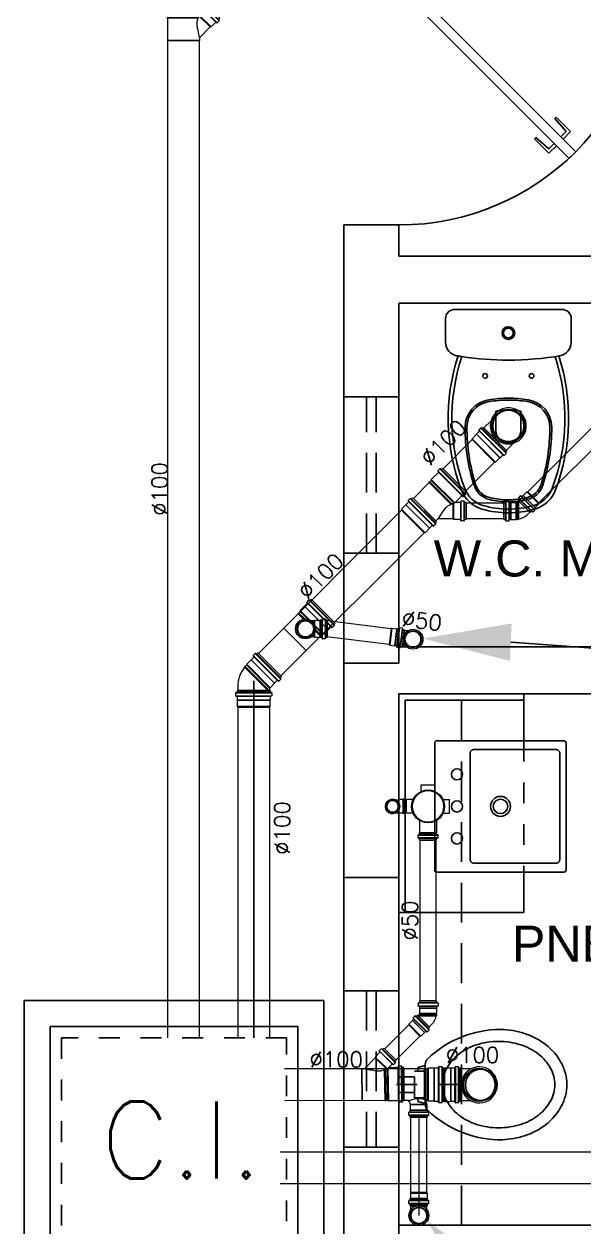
# Model space of a CAD drawing. Header units: millimetres. Extents: x 1573 to 2177, y 1587 to 1932.
# Drawn here: x 1894.14 to 1896.83, y 1903.77 to 1909.54 of the extents above; entities that cross this region are included whole.
import ezdxf
from ezdxf.enums import TextEntityAlignment as Align

# ---------------------------------------------------------------- set-up
doc = ezdxf.new("R2010")
doc.units = ezdxf.units.MM
doc.header["$LTSCALE"] = 0.03
doc.linetypes.add('HIDDEN', pattern=[9.525, 6.35, -3.175])
doc.linetypes.add('HIDDEN2', pattern=[0.1875, 0.125, -0.0625])
for name, color, linetype in [('-HIDRO', 8, 'Continuous'), ('A-PEN-C', 4, 'Continuous'), ('Esgoto', 2, 'Continuous'), ('HIDROGRAFIA', 4, 'Continuous'), ('SANITÁRIO', 2, 'Continuous'), ('Texto-Tubos', 7, 'Continuous'), ('Tinterno', 9, 'Continuous')]:
    doc.layers.add(name, color=color, linetype=linetype)
doc.layers.add('TigreCad', color=2, linetype='Continuous', lineweight=13)
doc.styles.add('ARIAL', font='arial.ttf')
doc.styles.add('R80', font='simplex.shx', dxfattribs={"height": 12})
doc.styles.add('TCTUBOS-TXT', font='txt.shx')

# ---------------------------------------------------------------- blocks, each defined once
blk = doc.blocks.new('j9n40d')
at = {"layer": 'TigreCad'}
for p, q in [((0, 20.6), (9.8, 20.6)), ((9.8, 20.6), (17.8, 20.6)), ((19, 21.8), (17.8, 20.6)), ((34, 21.8), (19, 21.8)), ((19, -21.8), (19, 21.8)), ((35, 22.8), (34, 21.8)), ((35, 22.8), (35, -22.8)), ((39, 22.8), (35, 22.8)), ((39, 22.8), (39, -22.8)), ((0, -20.6), (9.8, -20.6)), ((9.8, -20.6), (17.8, -20.6)), ((19, -21.8), (17.8, -20.6)), ((34, -21.8), (19, -21.8)), ((35, -22.8), (34, -21.8)), ((39, -22.8), (35, -22.8))]:
    blk.add_line(p, q, dxfattribs=at)
for radius, start, end in [(22.8, 64.6232, 295.3768), (20.6, 90, 270)]:
    blk.add_arc((0, 0), radius, start, end, dxfattribs=at)
at = {"layer": 'Tinterno'}
for p, q in [((17.8, 20.6), (17.8, -20.6)), ((34, 21.8), (34, -21.8))]:
    blk.add_line(p, q, dxfattribs=at)
blk.add_arc((0, 0), 21.8, 70.9009, 289.0991, dxfattribs=at)
blk = doc.blocks.new('j9n100s')
at = {"layer": 'TigreCad'}
for p, q in [((27.3, 50.8), (60, 50.8)), ((27.3, -50.8), (60, -50.8))]:
    blk.add_line(p, q, dxfattribs=at)
blk.add_circle((0, 0), 53.2, dxfattribs=at)
for start, end in [(61.785, 298.215), (298.215, 61.785)]:
    blk.add_arc((0, 0), 57.7, start, end, dxfattribs=at)
at = {"layer": 'Tinterno'}
blk.add_line((60, -50.8), (60, 50.8), dxfattribs=at)
blk.add_circle((0, 0), 51, dxfattribs=at)
blk = doc.blocks.new('11031030p')
at = {"layer": 'TigreCad'}
for p, q in [((0, -53.3), (0, 53.2)), ((0, 53.2), (4.4, 53.2)), ((6.2, 56.9), (5.4, 54)), ((7.2, 57.6), (16.6, 57.6)), ((7.2, -56.7), (7.2, 56.6)), ((16.6, -56.7), (16.6, 56.6)), ((17.6, 56.7), (17.8, 54.2)), ((18.8, 53.2), (30.9, 53.2)), ((30.9, 53.2), (31.2, 53)), ((50.9, 53), (31.2, 53)), ((50.9, 53), (53.1, 50.8)), ((53.1, -50.8), (53.1, 50.8)), ((0, -53.3), (4.4, -53.3)), ((6.2, -56.9), (5.4, -54)), ((7.2, -57.7), (16.6, -57.7)), ((17.6, -56.7), (17.8, -54.2)), ((18.8, -53.3), (30.9, -53.3)), ((30.9, -53.3), (31.2, -53)), ((31.2, -53), (50.9, -53)), ((50.9, -53), (53.1, -50.8))]:
    blk.add_line(p, q, dxfattribs=at)
for centre, start, end in [((4.4, 54.2), 270, 345), ((7.2, 56.6), 90, 165), ((16.6, 56.6), 5, 90), ((18.8, 54.2), 185, 270), ((4.4, -54.2), 15, 90), ((7.2, -56.7), 195, 270), ((16.6, -56.7), 270, 355), ((18.8, -54.2), 90, 175)]:
    blk.add_arc(centre, 1, start, end, dxfattribs=at)
at = {"layer": 'Tinterno'}
for p, q in [((5.2, -53.3), (5.2, 53.2)), ((17.9, -53.3), (17.9, 53.2)), ((30.9, 53.2), (30.9, -53.3)), ((31.2, 53), (31.2, -53)), ((50.9, 53), (50.9, -53))]:
    blk.add_line(p, q, dxfattribs=at)
blk = doc.blocks.new('inp_cx')
for p, q in [((40, 40), (-40, 40)), ((-40, 40), (-40, -40)), ((40, -40), (40, 40)), ((-40, -40), (40, -40))]:
    blk.add_line(p, q)
at = {"color": 1, "linetype": 'Continuous', "ltscale": 0.5}
for p, q in [((33, 33), (-33, 33)), ((-33, 33), (-33, -33)), ((33, -33), (33, 33)), ((-33, -33), (33, -33))]:
    blk.add_line(p, q, dxfattribs=at)
at = {"color": 1, "linetype": 'HIDDEN', "ltscale": 0.5}
for p, q in [((30, 30), (-30, 30)), ((-30, 30), (-30, -30)), ((30, -30), (30, 30)), ((-30, -30), (30, -30))]:
    blk.add_line(p, q, dxfattribs=at)
at = {"style": 'R80'}
blk.add_text('C.I.', height=20.592, dxfattribs=at).set_placement((-19.56, -7.5))
blk = doc.blocks.new('j4n50p')
at = {"layer": 'TigreCad'}
for p, q in [((-23.7, 12.2), (-32.5, 3.4)), ((3.3, 25.3), (3.4, 26.8)), ((6.3, 26.8), (3.4, 26.8)), ((3.4, 26.8), (3.4, -29.6)), ((6.5, 25.3), (6.3, 26.8)), ((6.3, 26.8), (6.3, -26.7)), ((9.1, 25.3), (6.5, 25.3)), ((10.9, 27.1), (9.1, 25.3)), ((27.7, 27.1), (10.9, 27.1)), ((10.9, 27.1), (10.9, -27.2)), ((27.9, 27.3), (27.7, 27.1)), ((32.5, 27.3), (27.9, 27.3)), ((33.8, 30.9), (33.5, 28.3)), ((34, 30.8), (34, -30.8)), ((43.5, 31.8), (34.8, 31.8)), ((43.5, 30.8), (43.5, -30.8)), ((44.5, 31.1), (45.3, 28.1)), ((50.6, 27.3), (46.2, 27.3)), ((50.6, 27.3), (50.6, -27.4)), ((3.4, -29.6), (3.3, -32.4)), ((6.3, -26.7), (3.4, -29.6)), ((9.1, -26.8), (3.4, -32.5)), ((6.3, -26.7), (6.5, -29.4)), ((10.9, -27.2), (10.5, -26.8)), ((27.7, -27.2), (10.9, -27.2)), ((27.9, -27.4), (27.7, -27.2)), ((32.5, -27.4), (27.9, -27.4)), ((33.8, -30.9), (33.5, -28.3)), ((43.5, -31.8), (34.8, -31.8)), ((44.5, -31.1), (45.3, -28.1)), ((50.6, -27.4), (46.2, -27.4))]:
    blk.add_line(p, q, dxfattribs=at)
for centre, radius, start, end in [((9.5, -21.6), 47.3, 97.6023, 134.5558), ((32.5, 28.3), 1, 270, 355), ((34.8, 30.8), 1, 90, 175), ((43.5, 30.8), 1, 15, 90), ((46.2, 28.3), 1, 195, 270), ((9.8, -27.5), 1, 45, 135), ((32.5, -28.4), 1, 5, 90), ((34.8, -30.8), 1, 185, 270), ((43.5, -30.8), 1, 270, 345), ((46.2, -28.4), 1, 90, 165)]:
    blk.add_arc(centre, radius, start, end, dxfattribs=at)
at = {"layer": 'Tinterno'}
for p, q in [((3.4, -32.5), (-32.5, 3.4)), ((3.3, 25.3), (3.3, -32.4)), ((6.5, 25.3), (6.5, -29.4)), ((9.1, 25.3), (9.1, -26.8)), ((27.7, 27.1), (27.7, -27.2)), ((27.9, 27.3), (27.9, -27.4)), ((33.5, 27.3), (33.5, -27.4)), ((45.5, 27.3), (45.5, -27.4))]:
    blk.add_line(p, q, dxfattribs=at)
blk = doc.blocks.new('26277469p')
at = {"layer": 'TigreCad'}
for p, q in [((78, 50.8), (6, 50.8)), ((78, 50.8), (78.1, 52.3)), ((78, -46.9), (78, 50.8)), ((78.1, -46.9), (78.1, 52.3)), ((81.1, 52.3), (78.1, 52.3)), ((81.1, -47.9), (81.1, 52.3)), ((81.2, 50.8), (81.1, 52.3)), ((81.2, -48), (81.2, 50.8)), ((87.4, 50.8), (81.2, 50.8)), ((89.8, 53.2), (87.4, 50.8)), ((89.8, -51.8), (89.8, 53.2)), ((121.7, 53.2), (89.8, 53.2)), ((122.9, 56.7), (122.7, 54.2)), ((133.3, 57.6), (123.9, 57.6)), ((123.9, 56.6), (123.9, -56.7)), ((133.3, 56.6), (133.3, -56.7)), ((134.3, 56.9), (135.1, 54)), ((140.5, 53.2), (136.1, 53.2)), ((140.5, 53.2), (140.5, -53.3)), ((14.9, -50.8), (6, -50.8)), ((49.6, -85.4), (14.9, -50.8)), ((49.6, -88.3), (87.3, -50.5)), ((106.9, -63.4), (63.4, -106.9)), ((113.6, -70.1), (70.1, -113.6)), ((103.4, -64.8), (93.6, -55)), ((121.7, -53.3), (94.3, -53.3)), ((106.8, -63.1), (104.8, -64.8)), ((114.4, -69.4), (108.2, -63.2)), ((114.5, -70.6), (113, -73.3)), ((116.2, -77.5), (113.1, -74.5)), ((122.9, -56.7), (122.7, -54.2)), ((133.3, -57.7), (123.9, -57.7)), ((134.3, -56.9), (135.1, -54)), ((140.5, -53.3), (136.1, -53.3)), ((49.6, -88.3), (49.6, -85.4)), ((64.8, -103.4), (49.6, -88.3)), ((63.1, -106.8), (64.8, -104.8)), ((69.4, -114.4), (63.2, -108.2)), ((70.6, -114.5), (73.3, -113)), ((77.5, -116.2), (74.5, -113.1)), ((116.2, -77.5), (77.5, -116.2))]:
    blk.add_line(p, q, dxfattribs=at)
blk.add_lwpolyline([(15.8, -51.2, -0.013476), (38.9, -47.1, -0.106485), (67.2, -44.2, -0.09207), (93.5, -53.8, -0.112954)], format="xyb", dxfattribs=at)
for centre, start, end in [((121.7, 54.2), 270, 355), ((123.9, 56.6), 90, 175), ((133.3, 56.6), 15, 90), ((136.1, 54.2), 195, 270), ((14.9, -51.8), 34.2682, 90), ((94.3, -54.3), 90, 225), ((104.1, -64.1), 225, 310), ((107.4, -63.9), 45, 130), ((113.8, -73.8), 150, 225), ((113.6, -70.1), 330, 45), ((121.7, -54.3), 5, 90), ((123.9, -56.7), 185, 270), ((133.3, -56.7), 270, 345), ((136.1, -54.3), 90, 165), ((63.9, -107.4), 140, 225), ((64.1, -104.1), 320, 45), ((70.1, -113.6), 225, 300), ((73.8, -113.8), 45, 120)]:
    blk.add_arc(centre, 1, start, end, dxfattribs=at)
at = {"layer": 'Tinterno'}
for p, q in [((6, 50.8), (6, -50.8)), ((87.4, -50.6), (87.4, 50.8)), ((122.6, 53.2), (122.6, -53.3)), ((135.3, 53.2), (135.3, -53.3)), ((85.3, -49.6), (49.6, -85.4)), ((104.1, -65.4), (65.4, -104.1)), ((112.6, -73.9), (73.9, -112.6))]:
    blk.add_line(p, q, dxfattribs=at)
blk = doc.blocks.new('11030602p')
at = {"layer": 'TigreCad'}
for p, q in [((0, 27.3), (4.4, 27.3)), ((0, -27.3), (0, 27.3)), ((6.1, 31.1), (5.3, 28.1)), ((7.1, 31.8), (15.8, 31.8)), ((7.1, -30.8), (7.1, 30.8)), ((15.8, -30.8), (15.8, 30.8)), ((16.8, 30.9), (17.1, 28.3)), ((18.1, 27.3), (22.7, 27.3)), ((22.7, 27.3), (23, 27.1)), ((39.7, 27.1), (23, 27.1)), ((39.7, 27.1), (41.5, 25.3)), ((41.5, -25.4), (41.5, 25.3)), ((0, -27.3), (4.4, -27.3)), ((6.1, -31.1), (5.3, -28.1)), ((7.1, -31.8), (15.8, -31.8)), ((16.8, -30.9), (17.1, -28.3)), ((18.1, -27.3), (22.7, -27.3)), ((22.7, -27.3), (23, -27.1)), ((39.7, -27.1), (23, -27.1)), ((39.7, -27.1), (41.5, -25.4))]:
    blk.add_line(p, q, dxfattribs=at)
for centre, start, end in [((4.4, 28.4), 270, 345), ((7.1, 30.8), 90, 165), ((15.8, 30.8), 5, 90), ((18.1, 28.4), 185, 270), ((4.4, -28.3), 15, 90), ((7.1, -30.8), 195, 270), ((15.8, -30.8), 270, 355), ((18.1, -28.3), 90, 175)]:
    blk.add_arc(centre, 1, start, end, dxfattribs=at)
at = {"layer": 'Tinterno'}
for p, q in [((5.1, -27.3), (5.1, 27.3)), ((17.1, -27.3), (17.1, 27.3)), ((22.7, 27.3), (22.7, -27.3)), ((23, -27.1), (23, 27.1)), ((39.7, 27.1), (39.7, -27.1))]:
    blk.add_line(p, q, dxfattribs=at)
blk = doc.blocks.new('j4n100p')
at = {"layer": 'TigreCad'}
for p, q in [((9.8, 50.8), (9.9, 52.3)), ((9.8, 50.8), (9.8, 0)), ((12.9, 52.3), (9.9, 52.3)), ((9.9, 52.3), (9.9, 0)), ((13, 50.8), (12.9, 52.3)), ((12.9, 52.3), (12.9, 0)), ((19.2, 50.8), (13, 50.8)), ((13, 50.8), (13, 0)), ((21.4, 53), (19.2, 50.8)), ((41.1, 53), (21.4, 53)), ((21.4, 53), (21.4, -53)), ((41.4, 53.2), (41.1, 53)), ((41.1, 53), (41.1, -53)), ((53.5, 53.2), (41.4, 53.2)), ((41.4, 53.2), (41.4, -53.3)), ((54.7, 56.7), (54.5, 54.2)), ((65.1, 57.7), (55.7, 57.7)), ((55.7, 56.7), (55.7, -56.6)), ((65.1, 56.7), (65.1, -56.6)), ((66.1, 56.9), (66.9, 54)), ((72.3, 53.2), (67.9, 53.2)), ((72.3, 53.2), (72.3, -53.3)), ((-48.8, 23.1), (-58.1, 13.7)), ((9.8, -54.2), (9.8, 0)), ((13, -56), (13, 0)), ((19.1, -52.8), (13.7, -58.1)), ((21.4, -53), (21.2, -52.8)), ((41.1, -53), (21.4, -53)), ((41.4, -53.3), (41.1, -53)), ((53.5, -53.3), (41.4, -53.3)), ((54.7, -56.7), (54.5, -54.2)), ((65.1, -57.6), (55.7, -57.6)), ((66.1, -56.9), (66.9, -54)), ((72.3, -53.3), (67.9, -53.3))]:
    blk.add_line(p, q, dxfattribs=at)
for centre, radius, start, end in [((20.1, -45.8), 97.2, 96.0987, 135), ((53.5, 54.2), 1, 270, 355), ((55.7, 56.7), 1, 90, 175), ((65.1, 56.7), 1, 15, 90), ((67.9, 54.2), 1, 195, 270), ((20.1, -53.8), 1.5, 45, 135), ((53.5, -54.2), 1, 5, 90), ((55.7, -56.6), 1, 185, 270), ((65.1, -56.6), 1, 270, 345), ((67.9, -54.2), 1, 90, 165)]:
    blk.add_arc(centre, radius, start, end, dxfattribs=at)
at = {"layer": 'Tinterno'}
for p, q in [((19.2, 50.8), (19.2, -52.7)), ((54.4, 53.2), (54.4, -53.3)), ((67.1, 53.2), (67.1, -53.3)), ((13.7, -58.1), (-58.1, 13.7)), ((9.9, -54.3), (9.9, 0)), ((12.9, -53.3), (12.9, 0))]:
    blk.add_line(p, q, dxfattribs=at)
blk = doc.blocks.new('trn1050s')
at = {"layer": 'TigreCad'}
for p, q in [((-80.4, -53.3), (-80.4, 53.3)), ((-80.4, 53.3), (-76, 53.3)), ((-74.2, 56.9), (-75, 54)), ((-73.2, 57.7), (-63.8, 57.7)), ((-73.2, -56.6), (-73.2, 56.7)), ((-63.8, -56.6), (-63.8, 56.7)), ((-62.8, 56.7), (-62.6, 54.2)), ((-61.6, 53.3), (-49.5, 53.3)), ((-49.5, -53.3), (-49.5, 53.3)), ((-49.5, 53.3), (-49.2, 53)), ((-49.2, 53), (-29.5, 53)), ((-29.5, 53), (-29.5, 11.9)), ((-29.5, 53), (-27.3, 50.8)), ((-27.3, 50.8), (-21.1, 50.8)), ((-21.1, 50.8), (-21, 52.3)), ((-21, 52.3), (-21, 23.9)), ((-21, 52.3), (-18, 52.3)), ((-18, 52.3), (-18, 26.2)), ((-17.9, 50.8), (-18, 52.3)), ((-17.9, 50.8), (47.6, 50.8)), ((-29.5, -53), (-29.5, -11.9)), ((-21, -52.3), (-21, -23.9)), ((-18, -52.3), (-18, -26.2)), ((-80.4, -53.3), (-76, -53.3)), ((-74.2, -56.9), (-75, -54)), ((-73.2, -57.6), (-63.8, -57.6)), ((-62.8, -56.7), (-62.6, -54.2)), ((-61.6, -53.3), (-49.5, -53.3)), ((-49.5, -53.3), (-49.2, -53)), ((-49.2, -53), (-29.5, -53)), ((-29.5, -53), (-27.3, -50.8)), ((-27.3, -50.8), (-21.1, -50.8)), ((-21.1, -50.8), (-21, -52.3)), ((-21, -52.3), (-18, -52.3)), ((-17.9, -50.8), (-18, -52.3)), ((-17.9, -50.8), (47.6, -50.8))]:
    blk.add_line(p, q, dxfattribs=at)
for radius in [31.8, 25.6]:
    blk.add_circle((0, 0), radius, dxfattribs=at)
for centre, start, end in [((-76, 54.2), 270, 345), ((-73.2, 56.7), 90, 165), ((-63.8, 56.7), 5, 90), ((-61.6, 54.2), 185, 270), ((-76, -54.2), 15, 90), ((-73.2, -56.6), 195, 270), ((-63.8, -56.6), 270, 355), ((-61.6, -54.2), 90, 175)]:
    blk.add_arc(centre, 1, start, end, dxfattribs=at)
at = {"layer": 'Tinterno'}
for p, q in [((-75.2, -53.3), (-75.2, 53.3)), ((-62.5, -53.3), (-62.5, 53.3)), ((-49.2, -53), (-49.2, 53)), ((-27.3, 50.8), (-27.3, 16.3)), ((-21.1, 50.8), (-21.1, 23.8)), ((-17.9, 50.8), (-17.9, 26.3)), ((47.6, -50.8), (47.6, 50.8)), ((-27.3, -50.8), (-27.3, -16.3)), ((-21.1, -50.8), (-21.1, -23.8)), ((-17.9, -50.8), (-17.9, -26.3))]:
    blk.add_line(p, q, dxfattribs=at)
blk.add_circle((0, 0), 27.3, dxfattribs=at)
blk = doc.blocks.new('j9n50s')
at = {"layer": 'TigreCad'}
for p, q in [((19.2, 25.4), (30.3, 25.4)), ((19.2, -25.4), (30.3, -25.4))]:
    blk.add_line(p, q, dxfattribs=at)
for radius in [31.8, 27.4]:
    blk.add_circle((0, 0), radius, dxfattribs=at)
at = {"layer": 'Tinterno'}
for p, q in [((30.3, 25.4), (30.3, 9.7)), ((30.3, -9.7), (30.3, -25.4))]:
    blk.add_line(p, q, dxfattribs=at)
blk.add_circle((0, 0), 25.6, dxfattribs=at)
blk = doc.blocks.new('j9n50d')
at = {"layer": 'TigreCad'}
for p, q in [((28.5, 25.4), (0, 25.4)), ((30.3, 27.2), (28.5, 25.4)), ((30.3, -27.1), (30.3, 27.2)), ((47.1, 27.2), (30.3, 27.2)), ((47.3, 27.4), (47.1, 27.2)), ((47.1, -27.1), (47.1, 27.2)), ((51.9, 27.4), (47.3, 27.4)), ((53.2, 30.9), (52.9, 28.3)), ((53.4, 30.8), (53.4, -30.8)), ((62.9, 31.8), (54.2, 31.8)), ((62.9, 30.8), (62.9, -30.8)), ((63.9, 31.1), (64.7, 28.1)), ((70, 27.4), (65.6, 27.4)), ((70, 27.4), (70, -27.4)), ((28.5, -25.3), (0, -25.3)), ((30.3, -27.1), (28.5, -25.3)), ((47.1, -27.1), (30.3, -27.1)), ((47.3, -27.4), (47.1, -27.1)), ((51.9, -27.4), (47.3, -27.4)), ((53.2, -30.9), (52.9, -28.3)), ((62.9, -31.8), (54.2, -31.8)), ((63.9, -31.1), (64.7, -28.1)), ((70, -27.4), (65.6, -27.4))]:
    blk.add_line(p, q, dxfattribs=at)
for centre, radius, start, end in [((0, 0), 25.4, 90, 270), ((51.9, 28.4), 1, 270, 355), ((54.2, 30.8), 1, 90, 175), ((62.9, 30.8), 1, 15, 90), ((65.6, 28.4), 1, 195, 270), ((51.9, -28.4), 1, 5, 90), ((54.2, -30.8), 1, 185, 270), ((62.9, -30.8), 1, 270, 345), ((65.6, -28.4), 1, 90, 165)]:
    blk.add_arc(centre, radius, start, end, dxfattribs=at)
at = {"layer": 'Tinterno'}
for p, q in [((28.5, -25.3), (28.5, 25.4)), ((47.3, -27.4), (47.3, 27.4)), ((52.9, 27.4), (52.9, -27.4)), ((64.9, 27.4), (64.9, -27.4))]:
    blk.add_line(p, q, dxfattribs=at)
blk = doc.blocks.new('27120195p')
at = {"layer": 'TigreCad'}
for p, q in [((21.8, 68.8), (-21.8, 68.8)), ((-21.8, 49), (-21.8, 68.8)), ((21.8, 49), (21.8, 68.8)), ((-68.8, -21.8), (-68.8, 21.8)), ((-49, 21.8), (-68.8, 21.8)), ((45.3, 27.1), (84.9, 27.1)), ((85.2, 27.3), (84.9, 27.1)), ((89.7, 27.3), (85.2, 27.3)), ((91, 30.9), (90.7, 28.3)), ((100.7, 31.8), (92, 31.8)), ((92, -30.8), (92, 30.8)), ((100.7, 30.8), (100.7, -30.8)), ((101.7, 31.1), (102.5, 28.1)), ((107.8, 27.3), (103.4, 27.3)), ((107.8, -27.4), (107.8, 27.3)), ((-49, -21.8), (-68.8, -21.8)), ((45.3, -27.2), (84.9, -27.2)), ((85.2, -27.4), (84.9, -27.2)), ((89.7, -27.4), (85.2, -27.4)), ((91, -30.9), (90.7, -28.3)), ((100.7, -31.8), (92, -31.8)), ((101.7, -31.1), (102.5, -28.1)), ((107.8, -27.4), (103.4, -27.4)), ((-21.8, -49), (-21.8, -68.8)), ((21.8, -68.8), (-21.8, -68.8)), ((21.8, -49), (21.8, -68.8))]:
    blk.add_line(p, q, dxfattribs=at)
blk.add_circle((0, 0), 52.8, dxfattribs=at)
for centre, radius, start, end in [((-23.3, 49), 1.5, 295.4103, 0), ((23.3, 49), 1.5, 180, 244.5897), ((-49, 23.3), 1.5, 270, 334.5897), ((89.7, 28.4), 1, 270, 355), ((92, 30.8), 1, 90, 175), ((100.7, 30.8), 1, 15, 90), ((103.4, 28.4), 1, 195, 270), ((-49, -23.3), 1.5, 25.4103, 90), ((89.7, -28.4), 1, 5, 90), ((92, -30.8), 1, 185, 270), ((100.7, -30.8), 1, 270, 345), ((103.4, -28.4), 1, 90, 165), ((-23.3, -49), 1.5, 0, 64.5897), ((23.3, -49), 1.5, 115.4103, 180)]:
    blk.add_arc(centre, radius, start, end, dxfattribs=at)
at = {"layer": 'Tinterno'}
for p, q in [((84.9, 27.1), (84.9, 0)), ((84.9, -27.2), (84.9, 0)), ((85.2, 27.3), (85.2, 0)), ((85.2, -27.4), (85.2, 0)), ((90.7, 27.3), (90.7, -27.4)), ((102.7, 27.3), (102.7, -27.4))]:
    blk.add_line(p, q, dxfattribs=at)
blk.add_circle((0, 0), 50.8, dxfattribs=at)
blk = doc.blocks.new('j9n40s')
at = {"layer": 'TigreCad'}
for p, q in [((9.8, 20.6), (17.8, 20.6)), ((19, 21.8), (17.8, 20.6)), ((17.8, 20.6), (17.8, 14.3)), ((19, 12.6), (19, 21.8)), ((34, 21.8), (19, 21.8)), ((35, 22.8), (34, 21.8)), ((39, 22.8), (35, 22.8)), ((35, 22.8), (35, -22.8)), ((39, 22.8), (39, -22.8)), ((9.8, -20.6), (17.8, -20.6)), ((17.8, -20.6), (17.8, -14.3)), ((19, -21.8), (17.8, -20.6)), ((19, -12.6), (19, -21.8)), ((34, -21.8), (19, -21.8)), ((35, -22.8), (34, -21.8)), ((39, -22.8), (35, -22.8))]:
    blk.add_line(p, q, dxfattribs=at)
for radius in [22.8, 20]:
    blk.add_circle((0, 0), radius, dxfattribs=at)
at = {"layer": 'Tinterno'}
blk.add_line((34, 21.8), (34, -21.8), dxfattribs=at)
blk.add_circle((0, 0), 18.8, dxfattribs=at)
blk = doc.blocks.new('trn1050p')
at = {"layer": 'TigreCad'}
for p, q in [((-53.3, 80.4), (-53.3, 76)), ((-53.3, 80.4), (53.2, 80.4)), ((53.2, 80.4), (53.2, 76)), ((-57.6, 73.2), (-57.6, 63.8)), ((-56.9, 74.2), (-54, 75)), ((-56.7, 62.8), (-54.2, 62.6)), ((-56.6, 73.2), (56.6, 73.2)), ((-56.6, 63.8), (56.6, 63.8)), ((-53.3, 61.6), (-53.3, 49.5)), ((-53.3, 49.5), (53.2, 49.5)), ((-53.3, 49.5), (-53, 49.2)), ((-53, 49.2), (-53, 29.5)), ((53.2, 49.5), (53, 49.2)), ((53, 49.2), (53, 29.5)), ((53.2, 61.6), (53.2, 49.5)), ((56.9, 74.2), (54, 75)), ((56.7, 62.8), (54.2, 62.6)), ((57.6, 73.2), (57.6, 63.8)), ((-53, 29.5), (53, 29.5)), ((-53, 29.5), (-50.8, 27.3)), ((-50.8, 21.1), (-52.3, 21)), ((-52.3, 21), (49.3, 21)), ((-52.3, 21), (-52.3, 18)), ((-52.3, 18), (47.6, 18)), ((-50.8, 17.9), (-52.3, 18)), ((-50.8, 27.3), (-50.8, 21.1)), ((-50.8, 21.1), (49.4, 21.1)), ((-50.8, 17.9), (-50.8, -47.6)), ((53, 29.5), (50.8, 27.3)), ((50.8, 27.3), (50.8, 24.3)), ((64.7, 27.1), (63.5, 26)), ((81.5, 27.1), (64.7, 27.1)), ((64.7, 27.1), (64.7, -27.1)), ((81.7, 27.3), (81.5, 27.1)), ((81.7, 27.3), (81.7, -27.4)), ((86.3, 27.3), (81.7, 27.3)), ((87.6, 30.9), (87.3, 28.3)), ((87.8, 30.8), (87.8, -30.8)), ((97.3, 31.8), (88.6, 31.8)), ((97.3, 30.8), (97.3, -30.8)), ((98.3, 31.1), (99.1, 28.1)), ((104.4, 27.3), (100, 27.3)), ((104.4, 27.3), (104.4, -27.4)), ((50.8, -32.8), (50.8, -47.6)), ((64.7, -27.1), (63.6, -26.1)), ((81.5, -27.1), (64.7, -27.1)), ((81.7, -27.4), (81.5, -27.1)), ((86.3, -27.4), (81.7, -27.4)), ((87.6, -30.9), (87.3, -28.3)), ((97.3, -31.8), (88.6, -31.8)), ((98.3, -31.1), (99.1, -28.1)), ((104.4, -27.4), (100, -27.4))]:
    blk.add_line(p, q, dxfattribs=at)
blk.add_lwpolyline([(51.2, -32, -0.027298), (47.1, -21.2, -0.106485), (44.2, 7.1, -0.145484), (51.2, 23.5, -0.158336)], format="xyb", dxfattribs=at)
for centre, radius, start, end in [((-56.6, 73.2), 1, 105, 180), ((-56.6, 63.8), 1, 180, 265), ((-54.2, 61.6), 1, 0, 85), ((-54.2, 76), 1, 285, 0), ((54.2, 76), 1, 180, 255), ((54.2, 61.6), 1, 95, 180), ((56.6, 63.8), 1, 275, 0), ((56.6, 73.2), 1, 0, 75), ((51.8, 24.3), 1, 180, 286.0322), ((82, -80.8), 108.3, 99.8299, 106.0322), ((86.3, 28.4), 1, 270, 355), ((88.6, 30.8), 1, 90, 175), ((97.3, 30.8), 1, 15, 90), ((100, 28.4), 1, 195, 270), ((51.8, -32.8), 1, 122.215, 180), ((82, -80.8), 57.6, 108.588, 122.215), ((86.3, -28.4), 1, 5, 90), ((88.6, -30.8), 1, 185, 270), ((97.3, -30.8), 1, 270, 345), ((100, -28.4), 1, 90, 165)]:
    blk.add_arc(centre, radius, start, end, dxfattribs=at)
at = {"layer": 'Tinterno'}
for p, q in [((-53.3, 62.5), (53.2, 62.5)), ((-53.3, 75.2), (53.2, 75.2)), ((-53, 49.2), (53, 49.2)), ((-50.8, 27.3), (50.8, 27.3)), ((-50.8, 17.9), (47.5, 17.9)), ((62.9, 25.3), (62.9, -26.4)), ((81.5, 27.1), (81.5, -27.1)), ((87.3, 27.3), (87.3, -27.4)), ((99.3, 27.3), (99.3, -27.4)), ((-50.8, -47.6), (50.8, -47.6))]:
    blk.add_line(p, q, dxfattribs=at)

msp = doc.modelspace()

# ---------------------------------------------------------------- linework, layer by layer
at = {"layer": '-HIDRO'}
for p, q in [((1896.7904, 1908.932), (1895.9422, 1909.7803)), ((1895.9104, 1909.7485), (1896.7586, 1908.9002)), ((1896.697, 1909.0983), (1896.69, 1909.0913)), ((1896.7441, 1909.0287), (1896.69, 1909.0913)), ((1896.766, 1909.0293), (1896.697, 1909.0983)), ((1896.7189, 1909.0035), (1896.7441, 1909.0287)), ((1896.7295, 1908.9929), (1896.766, 1909.0293)), ((1896.5923, 1908.9937), (1896.5993, 1909.0006)), ((1896.6613, 1908.9247), (1896.5923, 1908.9937)), ((1896.6619, 1908.9465), (1896.5993, 1909.0006)), ((1896.6977, 1908.9611), (1896.6613, 1908.9247)), ((1896.6871, 1908.9717), (1896.6619, 1908.9465)), ((1896.7586, 1908.9002), (1896.7904, 1908.932)), ((1895.9422, 1908.5806), (1895.6768, 1908.5806)), ((1895.6768, 1908.5806), (1895.6768, 1907.7559)), ((1895.9422, 1908.4307), (1895.9422, 1908.5806)), ((1898.4164, 1908.4307), (1895.9422, 1908.4307)), ((1895.9422, 1908.2058), (1898.1915, 1908.2058)), ((1895.9422, 1907.7559), (1895.9422, 1908.2058)), ((1896.1656, 1908.1321), (1896.1656, 1908.017)), ((1896.7688, 1908.1321), (1896.7688, 1908.017)), ((1895.6768, 1907.7559), (1895.6768, 1907.0061)), ((1895.6768, 1907.7559), (1895.9422, 1907.7559)), ((1895.9422, 1907.0061), (1895.9422, 1907.7559)), ((1896.4075, 1907.5937), (1896.4075, 1907.6875)), ((1896.5267, 1907.6875), (1896.5267, 1907.5937)), ((1895.6768, 1907.0061), (1895.9422, 1907.0061)), ((1895.6768, 1906.4783), (1895.6768, 1907.0061)), ((1895.9422, 1907.0061), (1895.9422, 1906.4783)), ((1895.9422, 1906.4783), (1895.9422, 1906.5563)), ((1895.9422, 1906.5563), (1898.1915, 1906.5563)), ((1895.6768, 1905.4496), (1895.6768, 1906.4783)), ((1895.6768, 1906.4783), (1895.9422, 1906.4783)), ((1895.9422, 1906.4783), (1895.6768, 1906.4783)), ((1898.1915, 1906.3314), (1895.9422, 1906.3314)), ((1895.9422, 1906.3314), (1895.9422, 1905.4496)), ((1895.9722, 1905.2817), (1895.9722, 1906.3014)), ((1895.9722, 1906.3014), (1896.542, 1906.3014)), ((1896.542, 1906.3014), (1896.542, 1906.3314)), ((1896.1146, 1905.4797), (1896.1146, 1906.1034)), ((1896.1177, 1906.1064), (1896.7337, 1906.1064)), ((1896.302, 1906.0642), (1896.6953, 1906.0642)), ((1896.7444, 1905.4874), (1896.7444, 1906.0957)), ((1896.2836, 1905.5373), (1896.2836, 1906.0458)), ((1896.7137, 1906.0458), (1896.7137, 1905.5373)), ((1896.6953, 1905.5189), (1896.302, 1905.5189)), ((1895.9422, 1905.4496), (1895.6768, 1905.4496)), ((1895.6768, 1905.4496), (1895.9422, 1905.4496)), ((1895.6768, 1904.9068), (1895.6768, 1905.4496)), ((1895.9422, 1905.4496), (1895.9422, 1904.9068)), ((1896.7337, 1905.4766), (1896.1177, 1905.4766)), ((1895.9422, 1905.2817), (1895.9722, 1905.2817)), ((1895.6768, 1904.157), (1895.6768, 1904.9068)), ((1895.9422, 1904.9068), (1895.6768, 1904.9068)), ((1895.9422, 1904.9068), (1895.9422, 1904.157)), ((1895.9422, 1904.157), (1895.6768, 1904.157)), ((1895.6768, 1904.157), (1895.6768, 1903.4073)), ((1895.9422, 1903.4073), (1895.9422, 1904.157)), ((1898.1915, 1903.7822), (1895.9422, 1903.7822)), ((1895.9422, 1903.7822), (1895.9422, 1903.5572))]:
    msp.add_line(p, q, dxfattribs=at)
at = {"layer": '-HIDRO', "ltscale": 0.001155}
msp.add_line((1896.2109, 1908.1758), (1896.7232, 1908.1758), dxfattribs=at)
at = {"layer": '-HIDRO', "linetype": 'HIDDEN'}
for p, q in [((1895.787, 1907.0061), (1895.787, 1907.7559)), ((1895.832, 1907.0061), (1895.832, 1907.7559)), ((1896.2421, 1903.7822), (1896.2421, 1906.3314)), ((1895.787, 1904.9068), (1895.787, 1904.157)), ((1895.832, 1904.9068), (1895.832, 1904.157))]:
    msp.add_line(p, q, dxfattribs=at)
at = {"layer": '-HIDRO', "linetype": 'Continuous'}
for p, q in [((1896.542, 1906.3014), (1896.542, 1906.1064)), ((1896.542, 1905.4766), (1896.542, 1905.2817)), ((1896.542, 1905.2817), (1895.9722, 1905.2817))]:
    msp.add_line(p, q, dxfattribs=at)
at = {"layer": '-HIDRO', "linetype": 'HIDDEN', "ltscale": 0.5}
msp.add_line((1896.542, 1906.1064), (1896.542, 1905.4766), dxfattribs=at)
at = {"layer": '-HIDRO', "linetype": 'HIDDEN2', "ltscale": 0.2, "extrusion": (0, 0, -1)}
for p, q in [((1896.0684, 1904.521), (1896.0172, 1904.521)), ((1896.0172, 1904.3929), (1896.0172, 1904.521)), ((1896.0684, 1904.5482), (1896.0322, 1904.5385)), ((1896.0322, 1904.521), (1896.0322, 1904.5385)), ((1896.2297, 1904.457), (1895.8863, 1904.457)), ((1896.0172, 1904.4945), (1895.9422, 1904.4944)), ((1895.9422, 1904.4195), (1895.9422, 1904.4944)), ((1896.0172, 1904.4195), (1895.9422, 1904.4195)), ((1896.0684, 1904.3929), (1896.0172, 1904.3929)), ((1896.0322, 1904.3754), (1896.0322, 1904.3929)), ((1896.0684, 1904.3658), (1896.0322, 1904.3754))]:
    msp.add_line(p, q, dxfattribs=at)
at = {"layer": '-HIDRO', "linetype": 'Continuous', "extrusion": (0, 0, -1)}
msp.add_line((1896.0684, 1904.5538), (1896.0684, 1904.3602), dxfattribs=at)
at = {"layer": '-HIDRO'}
for points in [[(1896.2836, 1906.0458, 0), (1896.2837, 1906.0476, 0), (1896.2839, 1906.0494, 0), (1896.2844, 1906.0511, 0), (1896.285, 1906.0528, 0), (1896.2858, 1906.0544, 0), (1896.2867, 1906.056, 0), (1896.2878, 1906.0575, 0), (1896.289, 1906.0588, 0), (1896.2903, 1906.06, 0), (1896.2918, 1906.0611, 0), (1896.2933, 1906.062, 0), (1896.295, 1906.0628, 0), (1896.2967, 1906.0634, 0), (1896.2984, 1906.0638, 0), (1896.3002, 1906.0641, 0), (1896.302, 1906.0642, 0)], [(1896.6953, 1906.0642, 0), (1896.6971, 1906.0641, 0), (1896.6989, 1906.0638, 0), (1896.7006, 1906.0634, 0), (1896.7023, 1906.0628, 0), (1896.704, 1906.062, 0), (1896.7055, 1906.0611, 0), (1896.707, 1906.06, 0), (1896.7083, 1906.0588, 0), (1896.7095, 1906.0575, 0), (1896.7106, 1906.056, 0), (1896.7115, 1906.0544, 0), (1896.7123, 1906.0528, 0), (1896.7129, 1906.0511, 0), (1896.7134, 1906.0494, 0), (1896.7136, 1906.0476, 0), (1896.7137, 1906.0458, 0)], [(1896.302, 1905.5189, 0), (1896.3002, 1905.519, 0), (1896.2984, 1905.5192, 0), (1896.2967, 1905.5197, 0), (1896.295, 1905.5203, 0), (1896.2933, 1905.521, 0), (1896.2918, 1905.522, 0), (1896.2903, 1905.523, 0), (1896.289, 1905.5243, 0), (1896.2878, 1905.5256, 0), (1896.2867, 1905.527, 0), (1896.2858, 1905.5286, 0), (1896.285, 1905.5302, 0), (1896.2844, 1905.5319, 0), (1896.2839, 1905.5337, 0), (1896.2837, 1905.5355, 0), (1896.2836, 1905.5373, 0)], [(1896.7137, 1905.5373, 0), (1896.7136, 1905.5355, 0), (1896.7134, 1905.5337, 0), (1896.7129, 1905.5319, 0), (1896.7123, 1905.5302, 0), (1896.7115, 1905.5286, 0), (1896.7106, 1905.527, 0), (1896.7095, 1905.5256, 0), (1896.7083, 1905.5243, 0), (1896.707, 1905.523, 0), (1896.7055, 1905.522, 0), (1896.704, 1905.521, 0), (1896.7023, 1905.5203, 0), (1896.7006, 1905.5197, 0), (1896.6989, 1905.5192, 0), (1896.6971, 1905.519, 0), (1896.6953, 1905.5189, 0)]]:
    msp.add_polyline3d(points, dxfattribs=at)
for radius in [0.0477, 0.0346]:
    msp.add_circle((1896.4295, 1905.7915), radius, dxfattribs=at)
for centre, radius, start, end in [((1895.9422, 1909.7803), 1.1996, 270, 0), ((1896.2098, 1908.1315), 0.0442, 88.17323, 179.32231), ((1896.7246, 1908.1315), 0.0442, 0.67768, 91.82678), ((1896.4672, 1908.0621), 0.0305, 90, 270), ((1896.4672, 1908.0621), 0.0231, 90, 270), ((1896.4672, 1908.0621), 0.0305, 270, 90), ((1896.4672, 1908.0621), 0.0231, 270, 90), ((1896.2308, 1908.0176), 0.0653, 180.50704, 260.98557), ((1896.7035, 1908.0176), 0.0653, 279.01443, 359.49296), ((1897.1469, 1907.653), 0.9686, 162.00212, 200.73539), ((1897.1469, 1907.653), 0.9507, 161.83184, 200.73532), ((1896.4673, 1909.4147), 1.4822, 260.41763, 260.61812), ((1896.4672, 1909.4147), 1.4823, 260.62532, 261.32529), ((1896.4672, 1909.4147), 1.4823, 261.32529, 270.00116), ((1896.4672, 1909.4147), 1.4823, 269.99883, 279.78946), ((1895.7879, 1907.653), 0.9507, 339.26459, 18.17224), ((1895.7879, 1907.653), 0.9686, 339.26459, 18.00227), ((1896.3554, 1907.8567), 0.0112, 90, 270), ((1896.3554, 1907.8567), 0.0112, 270, 90), ((1896.5789, 1907.8567), 0.0112, 90, 270), ((1896.5789, 1907.8567), 0.0112, 270, 90), ((1896.3936, 1907.6096), 0.1341, 99.01306, 179.84786), ((1896.3935, 1907.6098), 0.1252, 98.85829, 179.6931), ((1896.4674, 1907.1446), 0.605, 90, 99.01313), ((1896.4674, 1907.1446), 0.5961, 90, 99.01313), ((1896.4674, 1907.1446), 0.605, 80.98686, 90), ((1896.4674, 1907.1446), 0.5961, 80.98686, 90), ((1896.5412, 1907.6096), 0.1252, 0.15183, 80.98663), ((1896.5412, 1907.6096), 0.1341, 0.15192, 80.98672), ((1896.4671, 1907.3955), 0.298, 90, 101.53696), ((1896.4671, 1907.3955), 0.298, 78.46304, 90), ((1897.1626, 1907.6076), 0.9031, 179.84794, 197.72838), ((1897.1625, 1907.6057), 0.8941, 179.69304, 197.57348), ((1896.4671, 1907.5937), 0.0596, 180.00001, 270), ((1896.4671, 1907.5937), 0.0596, 270, 360), ((1895.7722, 1907.6076), 0.8941, 342.27155, 0.15199), ((1895.7722, 1907.6076), 0.9031, 342.27148, 0.15192), ((1896.4003, 1907.3639), 0.1028, 197.72863, 256.79433), ((1896.3996, 1907.3641), 0.0939, 197.57366, 256.47745), ((1896.5345, 1907.3639), 0.0939, 283.20593, 342.27163), ((1896.5345, 1907.3639), 0.1028, 283.20622, 342.27192), ((1896.3832, 1907.3638), 0.152, 200.73536, 253.58943), ((1896.3832, 1907.3638), 0.1341, 200.73571, 253.58978), ((1896.4674, 1907.6497), 0.3875, 256.59982, 269.99983), ((1896.4674, 1907.6497), 0.3874, 269.99993, 283.20585), ((1896.5516, 1907.3638), 0.1341, 286.41054, 339.26459), ((1896.5516, 1907.3638), 0.152, 286.41054, 339.26459), ((1896.4674, 1907.6497), 0.45, 253.58946, 270), ((1896.4674, 1907.6497), 0.4322, 253.58946, 270), ((1896.4674, 1907.6497), 0.3964, 256.79422, 270.00015), ((1896.4674, 1907.6497), 0.3964, 270, 283.20593), ((1896.4674, 1907.6497), 0.4322, 270, 286.41054), ((1896.4674, 1907.6497), 0.45, 270, 286.41054), ((1896.7337, 1906.0957), 0.0108, 359.99896, 89.99896), ((1896.2206, 1905.9451), 0.0269, 90, 270), ((1896.2206, 1905.9451), 0.0269, 270, 90), ((1896.2206, 1905.7915), 0.0269, 90, 270), ((1896.2206, 1905.7915), 0.0269, 270, 90), ((1896.2206, 1905.6379), 0.0269, 90, 270), ((1896.2206, 1905.6379), 0.0269, 270, 90), ((1896.7337, 1905.4874), 0.0108, 270.00104, 0.00104), ((1896.1177, 1905.4797), 0.00307, 180, 270.01846)]:
    msp.add_arc(centre, radius, start, end, dxfattribs=at)
at = {"layer": '-HIDRO', "linetype": 'Continuous', "extrusion": (0, 0, -1)}
for centre, radius, start, end in [((-1896.431, 1904.2136), 0.508, 46.29498, 90.00059), ((-1896.1059, 1904.5538), 0.0375, 0.00059, 46.29498), ((-1896.1059, 1904.3602), 0.0375, 313.7062, 0.00059), ((-1896.431, 1904.7003), 0.508, 268.94947, 313.70619)]:
    msp.add_arc(centre, radius, start, end, dxfattribs=at)
at = {"layer": '-HIDRO', "linetype": 'Continuous'}
for centre, radius, start, end in [((1896.4205, 1904.3151), 0.4067, 72.32127, 88.52022), ((1896.4427, 1904.3846), 0.3337, 52.42259, 72.32127), ((1896.3984, 1904.3846), 0.2761, 107.67756, 127.57623), ((1896.4205, 1904.3151), 0.3491, 89.99941, 107.67756), ((1896.4205, 1904.3151), 0.3491, 72.32127, 89.99941), ((1896.4427, 1904.3846), 0.2761, 52.42259, 72.32127), ((1896.4766, 1904.4287), 0.278, 28.29378, 52.42259), ((1896.3644, 1904.4288), 0.2204, 127.57623, 151.70504), ((1896.4766, 1904.4287), 0.2204, 28.29378, 52.42259), ((1896.5288, 1904.4568), 0.2188, 359.99941, 28.29378), ((1896.3122, 1904.4568), 0.1612, 151.70504, 179.99941), ((1896.5288, 1904.4568), 0.1612, 359.99941, 28.29378), ((1896.3122, 1904.4568), 0.1612, 179.99941, 208.29378), ((1896.5288, 1904.4568), 0.1612, 331.70504, 359.99941), ((1896.5288, 1904.4568), 0.2188, 331.70504, 359.99941), ((1896.3644, 1904.4849), 0.2204, 208.29378, 232.42259), ((1896.4766, 1904.4849), 0.2204, 307.57623, 331.70504), ((1896.4766, 1904.4849), 0.278, 307.57623, 331.70504), ((1896.3984, 1904.529), 0.2761, 232.42259, 252.32127), ((1896.4427, 1904.529), 0.2761, 287.67756, 307.57623), ((1896.4205, 1904.5986), 0.3491, 252.32127, 269.99941), ((1896.4205, 1904.5986), 0.3491, 269.99941, 287.67756), ((1896.4427, 1904.529), 0.3337, 287.67756, 307.57623), ((1896.4205, 1904.5986), 0.4067, 272.79252, 287.67756)]:
    msp.add_arc(centre, radius, start, end, dxfattribs=at)
at = {"layer": 'A-PEN-C'}
msp.add_line((1896.4788, 1906.5789), (1898.5767, 1906.4305), dxfattribs=at)
for points in [[(1896.0568, 1906.5971), (1896.4827, 1906.6689), (1896.475, 1906.489)], [(1896.0778, 1903.8031), (1896.4268, 1903.5486), (1896.2928, 1903.4284)]]:
    msp.add_solid(points, dxfattribs=at)
at = {"layer": 'Esgoto', "ltscale": 100}
msp.add_circle((1896.336, 1904.4558), 0.075, dxfattribs=at)
at = {"layer": 'SANITÁRIO', "ltscale": 100}
msp.add_line((1895.2447, 1904.6809), (1895.2447, 1906.3945), dxfattribs=at)
msp.add_circle((1896.4671, 1907.6169), 0.075, dxfattribs=at)
at = {"layer": 'TigreCad', "ltscale": 100}
for p, q in [((1894.8312, 1909.4653), (1894.8312, 1904.6809)), ((1894.9835, 1909.4653), (1894.9835, 1904.6809)), ((1896.5602, 1907.3011), (1897.2045, 1907.9454)), ((1896.614, 1907.2474), (1897.2583, 1907.8917)), ((1896.2933, 1907.5508), (1896.1537, 1907.4113)), ((1896.4011, 1907.4431), (1896.2615, 1907.3035)), ((1895.9548, 1907.2123), (1895.2675, 1906.525)), ((1896.4454, 1907.2464), (1896.2641, 1907.2464)), ((1896.4454, 1907.1704), (1896.2641, 1907.1704)), ((1896.0625, 1907.1046), (1895.3752, 1906.4173)), ((1895.9047, 1906.6435), (1895.5982, 1906.6813)), ((1895.8954, 1906.568), (1895.5936, 1906.6053)), ((1895.1685, 1906.2678), (1895.1685, 1904.6809)), ((1895.3209, 1906.2678), (1895.3209, 1904.6809)), ((1895.9698, 1905.8215), (1895.9787, 1905.8215)), ((1895.9698, 1905.7615), (1895.9787, 1905.7615)), ((1896.0438, 1904.8581), (1896.0438, 1905.6299)), ((1896.1199, 1904.8581), (1896.1199, 1905.6299)), ((1895.9891, 1904.7432), (1895.8738, 1904.6279)), ((1896.0429, 1904.6895), (1895.9276, 1904.5742)), ((1895.9612, 1904.5331), (1895.392, 1904.5321)), ((1895.9614, 1904.3808), (1895.392, 1904.3797)), ((1895.9995, 1903.9385), (1895.9995, 1904.2998)), ((1896.0375, 1904.2998), (1896.0375, 1903.8286)), ((1896.0756, 1903.9385), (1896.0756, 1904.2998)), ((1895.3718, 1904.1344), (1900.6694, 1904.1344)), ((1895.3718, 1903.982), (1900.6694, 1903.982))]:
    msp.add_line(p, q, dxfattribs=at)

# ---------------------------------------------------------------- block references
at = {"layer": 'Esgoto', "ltscale": 100, "xscale": 0.00149965155, "yscale": 0.00149965155, "zscale": 0.00149965155, "rotation": 180.0057262444466}
msp.add_blockref('11031030p', (1896.2377, 1904.4558), dxfattribs=at)
at = {"layer": 'HIDROGRAFIA', "xscale": 0.01799593755393922, "yscale": 0.01799593755339364, "zscale": 0.0179959375535464}
msp.add_blockref('inp_cx', (1894.8624, 1904.141), dxfattribs=at)
at = {"layer": 'TigreCad', "ltscale": 100, "yscale": 0.00149965155, "zscale": 0.00149965155}
for name, p, xscale, rotation in [('26277469p', (1894.9077, 1909.4563), 0.00149965155, 90), ('j9n100s', (1896.4671, 1907.6169), 0.00149965155, 224.9999999999117), ('11031030p', (1896.4035, 1907.5533), 0.00149965155, 224.9999999999501), ('26277469p', (1896.0586, 1907.2084), 0.00149965155, 44.99999999999999), ('11031030p', (1896.065, 1907.2148), 0.001499651550000001, 225), ('11030602p', (1896.5431, 1907.2302), 0.00149965155, 44.99999999992904), ('j4n50p', (1896.5213, 1907.2084), 0.00149965155, 180), ('trn1050s', (1895.4932, 1906.643), 0.00149965155, 224.9999999998468), ('11030602p', (1895.9618, 1906.5981), 0.00149965155, 172.9622759258115), ('j9n50s', (1896.0093, 1906.5936), 0.00149965155, 174.6122587663749), ('j4n100p', (1895.2447, 1906.3945), 0.00149965155, 44.99999999991152), ('11031030p', (1895.2447, 1906.3474), 0.00149965155, 270), ('27120195p', (1896.0819, 1905.7915), 0.00149965155, 270), ('j4n50p', (1896.0819, 1904.7822), -0.00149965155, 270), ('11030602p', (1896.06, 1904.7604), 0.00149965155, 225.000000000368), ('26277469p', (1895.7554, 1904.4558), -0.00149965155, 180.8267601326133), ('trn1050p', (1896.0375, 1904.4563), 0.00149965155, 270), ('j9n100s', (1896.3277, 1904.4558), 0.00149965155, 180), ('11030602p', (1896.0375, 1903.8763), 0.00149965155, 90), ('j9n50s', (1896.0375, 1903.8286), 0.00149965155, 90)]:
    msp.add_blockref(name, p, dxfattribs=dict(at, xscale=xscale, rotation=rotation))
at = {"layer": 'TigreCad', "ltscale": 100, "xscale": 0.00149965155, "yscale": 0.00149965155, "zscale": 0.00149965155}
for name, p in [('j9n50d', (1895.4932, 1906.643)), ('j9n40d', (1895.9113, 1905.7915)), ('j9n40s', (1895.9113, 1905.7915))]:
    msp.add_blockref(name, p, dxfattribs=at)

# ---------------------------------------------------------------- texts
at = {"style": 'ARIAL'}
for s, p in [('W.C. Masculino', (1896.9536, 1906.9808)), ('PNE Feminino', (1897.2616, 1905.1331))]:
    msp.add_text(s, height=0.172745, dxfattribs=at).set_placement(p, align=Align.MIDDLE_CENTER)
at = {"layer": 'Texto-Tubos', "ltscale": 100, "style": 'TCTUBOS-TXT'}
for s, rotation, p in [('%%C100', 45, (1896.1813, 1907.5109)), ('%%C100', 90, (1894.8312, 1907.314)), ('%%C100', 45, (1895.5931, 1906.8696)), ('%%C50', 352.96228, (1896.0475, 1906.6446)), ('%%C100', 90, (1895.4189, 1905.6877)), ('%%C50', 90, (1896.0324, 1905.244)), ('%%C100', 0.10617, (1895.641, 1904.54)), ('%%C100', 0.00573, (1896.2951, 1904.5616))]:
    msp.add_text(s, height=0.07498, rotation=rotation, dxfattribs=at).set_placement(p, align=Align.CENTER)

doc.saveas('drawing.dxf')
